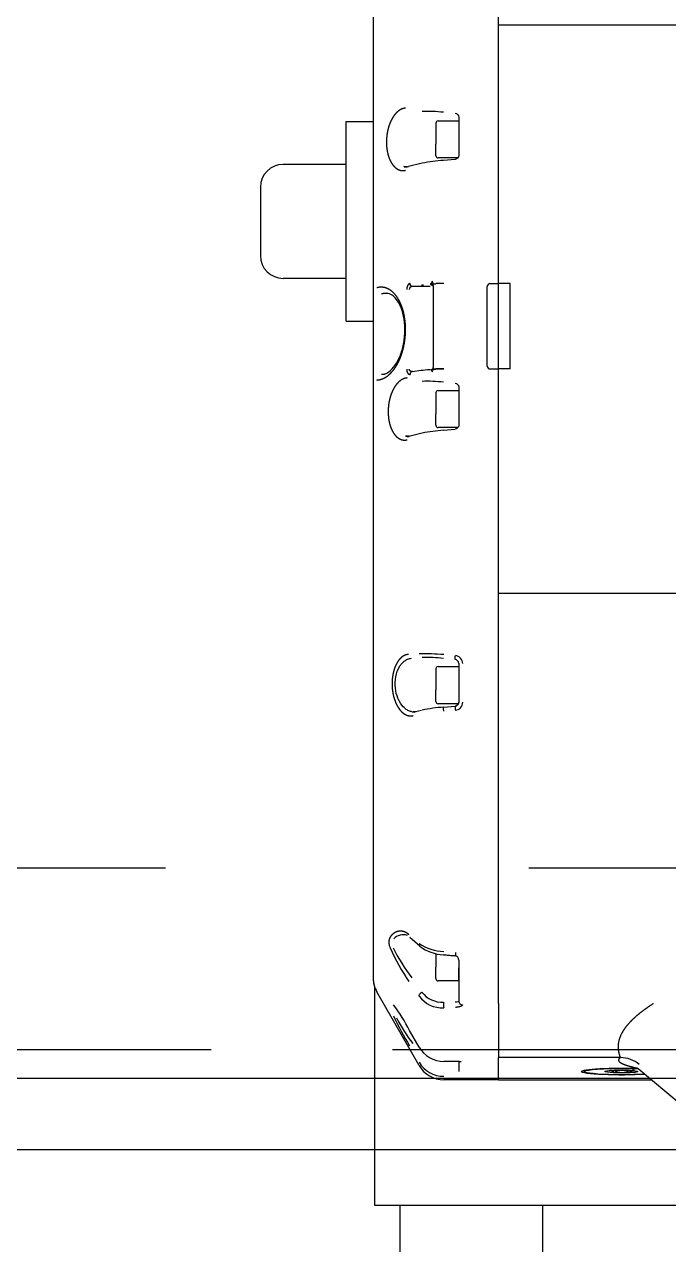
# Model space of a CAD drawing. Extents: x -1899985 to -450366, y 556196 to 2151267.
# Drawn here: x -668333 to -667978, y 577400 to 578072 of the extents above; entities that cross this region are included whole.
import ezdxf

# ---------------------------------------------------------------- set-up
doc = ezdxf.new("R2010")
doc.units = 0
doc.header["$LTSCALE"] = 1000
doc.header["$MEASUREMENT"] = 0
doc.linetypes.add('__DASH', pattern=[0.35, 0.25, -0.1])
doc.linetypes.add('DASH', pattern=[0.35, 0.25, -0.1])
for name, color, linetype in [('A-LIN-V', 9, 'Continuous'), ('EWHS5T6M-1', 7, 'Continuous'), ('EWHS5T6M-3', 7, 'Continuous'), ('FHSGH10105-主梁-06', 7, 'Continuous'), ('S-SB', 21, 'Continuous'), ('取电臂', 7, 'Continuous')]:
    doc.layers.add(name, color=color, linetype=linetype)
doc.layers.add('A-加建区域', color=47, linetype='Continuous', plot=False)

# ---------------------------------------------------------------- blocks, each defined once
blk = doc.blocks.new('w432424324')
at = {"layer": 'A-加建区域', "linetype": 'DASH'}
blk.add_lwpolyline([(-750464.66, 577507.45), (-768794.66, 577507.45)], dxfattribs=at)
blk = doc.blocks.new('吊车5')
at = {"layer": 'EWHS5T6M-1', "color": 3, "linetype": 'Continuous'}
for p, q in [((1559772.41, -79715.89), (1559772.41, -79836.34)), ((1559772.41, -79715.89), (1559772.41, -79836.34)), ((1559784.98, -79836.34), (1559898.12, -79836.34)), ((1559784.98, -79836.34), (1559786.55, -79836.34)), ((1559865.12, -79836.34), (1559898.12, -79836.34))]:
    blk.add_line(p, q, dxfattribs=at)
at = {"layer": 'EWHS5T6M-3', "color": 3, "linetype": 'Continuous'}
for p, q in [((1559840.76, -79186.07), (1559840.76, -79037.03)), ((1559771.62, -79064.07), (1559771.62, -79193.87)), ((1559771.62, -79064.07), (1559771.62, -79193.87)), ((1559840.76, -79328.52), (1559840.76, -79186.07)), ((1559957.83, -79186.07), (1559840.76, -79186.07)), ((1559840.76, -79328.52), (1559840.76, -79186.89)), ((1559771.62, -79193.87), (1559771.62, -79332.8)), ((1559771.62, -79193.87), (1559771.62, -79239.19)), ((1559807.45, -79238.82), (1559818.76, -79238.82)), ((1559818.76, -79236.8), (1559818.76, -79257.83)), ((1559756.69, -79239.19), (1559771.62, -79239.19)), ((1559756.69, -79349.19), (1559756.69, -79239.19)), ((1559756.69, -79239.19), (1559771.62, -79239.19)), ((1559756.69, -79262.77), (1559756.69, -79239.19)), ((1559806.18, -79243.59), (1559806.19, -79243.59)), ((1559806.19, -79240.08), (1559806.19, -79251.74)), ((1559806.19, -79258), (1559806.19, -79251.74)), ((1559806.19, -79254.48), (1559806.18, -79254.49)), ((1559756.69, -79262.77), (1559722.12, -79262.77)), ((1559756.69, -79262.77), (1559722.12, -79262.77)), ((1559798.65, -79262.18), (1559791.12, -79263.97)), ((1559818.23, -79259.25), (1559807.45, -79259.25)), ((1559810.36, -79260.56), (1559816.75, -79260)), ((1559709.55, -79275.34), (1559709.55, -79313.05)), ((1559709.55, -79275.34), (1559709.55, -79313.05)), ((1559756.69, -79325.62), (1559722.12, -79325.62)), ((1559756.69, -79325.62), (1559722.12, -79325.62)), ((1559756.69, -79349.19), (1559756.69, -79325.62)), ((1559771.62, -79332.8), (1559771.62, -79358.36)), ((1559803.05, -79330.03), (1559793.31, -79330.03)), ((1559804.62, -79329.62), (1559804.71, -79328.62)), ((1559804.62, -79329.62), (1559804.62, -79374.67)), ((1559804.71, -79328.62), (1559804.68, -79328.62)), ((1559810.55, -79328.52), (1559806.19, -79328.52)), ((1559834.48, -79373.92), (1559834.48, -79330.1)), ((1559836.05, -79328.52), (1559840.76, -79328.52)), ((1559840.76, -79331.06), (1559840.76, -79328.52)), ((1559840.76, -79331.06), (1559840.76, -79328.52)), ((1559847.05, -79328.52), (1559840.76, -79328.52)), ((1559840.76, -79336.11), (1559840.76, -79331.06)), ((1559840.76, -79336.11), (1559840.76, -79331.06)), ((1559847.05, -79375.49), (1559847.05, -79328.52)), ((1559840.76, -79371.18), (1559840.76, -79336.11)), ((1559840.76, -79371.18), (1559840.76, -79336.11)), ((1559756.69, -79349.19), (1559771.62, -79349.19)), ((1559756.69, -79349.19), (1559771.62, -79349.19)), ((1559771.62, -79349.19), (1559771.62, -79500.33)), ((1559771.62, -79358.36), (1559771.62, -79380.96)), ((1559840.76, -79375.49), (1559840.76, -79371.18)), ((1559840.76, -79375.49), (1559840.76, -79371.18)), ((1559792.89, -79376.98), (1559792.96, -79377.03)), ((1559793.08, -79377.01), (1559798.07, -79376.25)), ((1559804.71, -79375.58), (1559804.62, -79374.67)), ((1559804.68, -79375.59), (1559804.71, -79375.58)), ((1559810.55, -79375.49), (1559806.19, -79375.49)), ((1559836.05, -79375.49), (1559840.76, -79375.49)), ((1559840.76, -79498.12), (1559840.76, -79375.49)), ((1559840.76, -79499.16), (1559840.76, -79375.49)), ((1559847.05, -79375.49), (1559840.76, -79375.49)), ((1559771.62, -79380.96), (1559771.62, -79500.33)), ((1559818.76, -79385.52), (1559818.76, -79406.55)), ((1559806.18, -79392.17), (1559806.19, -79392.18)), ((1559806.19, -79388.66), (1559806.19, -79400.32)), ((1559807.45, -79387.4), (1559818.76, -79387.4)), ((1559806.19, -79403.06), (1559806.18, -79403.07)), ((1559806.19, -79406.58), (1559806.19, -79400.32)), ((1559798.65, -79410.9), (1559792.03, -79412.47)), ((1559818.34, -79407.83), (1559807.45, -79407.83)), ((1559810.36, -79409.28), (1559816.75, -79408.72)), ((1559771.62, -79500.33), (1559771.62, -79678.19)), ((1559771.62, -79500.33), (1559771.62, -79678.19)), ((1559840.76, -79697.06), (1559840.76, -79499.16)), ((1559957.83, -79499.16), (1559840.76, -79499.16)), ((1559840.76, -79697.06), (1559840.76, -79500.2)), ((1559806.19, -79540.78), (1559806.19, -79552.44)), ((1559807.45, -79539.53), (1559818.76, -79539.53)), ((1559818.76, -79537.81), (1559818.76, -79559.09)), ((1559806.18, -79544.29), (1559806.19, -79544.3)), ((1559806.19, -79558.7), (1559806.19, -79552.44)), ((1559806.19, -79555.19), (1559806.18, -79555.19)), ((1559818.59, -79559.96), (1559807.45, -79559.96)), ((1559810.36, -79561.88), (1559816.87, -79561.3)), ((1559795.03, -79564.35), (1559798.33, -79563.56)), ((1559771.62, -79678.19), (1559771.62, -79699.94)), ((1559771.62, -79678.19), (1559771.62, -79699.94)), ((1559797.35, -79693.67), (1559791.78, -79688.73)), ((1559771.62, -79699.94), (1559771.62, -79710.98)), ((1559771.62, -79699.94), (1559771.62, -79710.98)), ((1559806.19, -79697.57), (1559806.19, -79705.19)), ((1559810.36, -79698.42), (1559816.45, -79698.99)), ((1559815.57, -79698.92), (1559810.36, -79698.42)), ((1559816.48, -79699), (1559815.57, -79698.92)), ((1559817.1, -79699.06), (1559816.43, -79699)), ((1559818.76, -79701.26), (1559818.76, -79723.24)), ((1559818.76, -79701.29), (1559818.76, -79705.57)), ((1559840.76, -79725.16), (1559840.76, -79697.06)), ((1559840.76, -79725.16), (1559840.76, -79697.06)), ((1559806.19, -79707.93), (1559806.18, -79707.94)), ((1559806.19, -79711.45), (1559806.19, -79705.19)), ((1559818.76, -79712.7), (1559818.76, -79705.57)), ((1559772.41, -79715.89), (1559772.41, -79836.34)), ((1559772.41, -79715.89), (1559772.41, -79836.34)), ((1559818.76, -79712.7), (1559807.45, -79712.7)), ((1559796.91, -79759.31), (1559773.7, -79718.79)), ((1559818.76, -79718.85), (1559818.76, -79723.24)), ((1559818.76, -79723.24), (1559818.76, -79723.94)), ((1559840.76, -79725.16), (1559840.76, -79754.3)), ((1559840.76, -79725.16), (1559840.76, -79755.01)), ((1559796.94, -79749.17), (1559791.73, -79740.14)), ((1559907.81, -79755.01), (1559840.76, -79755.01)), ((1559840.76, -79767.34), (1559840.76, -79755.01)), ((1559840.76, -79767.16), (1559840.76, -79755.19)), ((1559907.81, -79755.01), (1559907.84, -79755.01)), ((1559816.93, -79757.14), (1559810.53, -79757.09)), ((1559818.76, -79757.2), (1559818.76, -79762.64)), ((1559887.91, -79762.68), (1559887.91, -79761.97)), ((1559904.1, -79763.38), (1559904.1, -79761.98)), ((1559913.16, -79763.35), (1559913.16, -79762.01)), ((1559949.1, -79787.55), (1559917.57, -79761.09)), ((1559840.76, -79767.22), (1559810.55, -79767.22)), ((1559925.01, -79767.34), (1559840.76, -79767.34)), ((1559772.41, -79836.34), (1559784.98, -79836.34)), ((1559772.41, -79836.34), (1559784.98, -79836.34)), ((1559784.98, -79836.34), (1559948.41, -79836.34)), ((1559784.98, -79836.34), (1559786.55, -79836.34)), ((1559865.12, -79836.34), (1559948.41, -79836.34))]:
    blk.add_line(p, q, dxfattribs=at)
for centre, radius, start, end in [((1559801.16, -79324.6), 91, 84.20105, 91.57972), ((1559807.45, -79240.08), 1.26, 90, 180), ((1559807.45, -79258), 1.26, 180, 270), ((1559722.12, -79275.34), 12.57, 90, 180), ((1559722.12, -79275.34), 12.57, 90, 180), ((1559789.94, -79260.1), 4.14, 253.46936, 275.53031), ((1559817.39, -79355.07), 94.76, 94.25385, 101.4015), ((1559722.12, -79313.05), 12.57, 180, 270), ((1559722.12, -79313.05), 12.57, 180, 270), ((1559793.37, -79331.91), 1.88, 91.77406, 174.57395), ((1559802.2, -79328.6), 2.48, 359.43936, 37.8711), ((1559836.05, -79330.1), 1.57, 90, 180), ((1559801.99, -79375.58), 2.68, 323.6578, 359.87958), ((1559836.05, -79373.92), 1.57, 180, 270), ((1559801.16, -79473.31), 91, 84.20105, 91.57972), ((1559807.45, -79388.66), 1.26, 90, 180), ((1559807.45, -79406.58), 1.26, 180, 270), ((1559790.85, -79408.62), 4.11, 253.4261, 275.47231), ((1559817.39, -79503.79), 94.76, 94.25385, 101.4015), ((1559798.53, -79677.98), 145.55, 85.26506, 90.62776), ((1559801.25, -79621.79), 87.26, 84.00964, 91.70571), ((1559628.13, -79517.16), 189.52, 354.42438, 355.05675), ((1559816.54, -79537.9), 4.43, 359.85834, 84.69577), ((1559807.45, -79540.78), 1.26, 90, 180), ((1559816.51, -79537.81), 2.25, 0.07378, 83.82513), ((1559807.45, -79558.7), 1.26, 180, 270), ((1559816.52, -79559.09), 2.24, 276.0525, 0.05241), ((1559893.32, -79555.97), 76.75, 183.99545, 185.70904), ((1559816.54, -79559.2), 4.42, 275.29196, 0.15393), ((1559794.25, -79560.38), 4.19, 252.97509, 273.81654), ((1559817.33, -79654.97), 93.34, 94.28115, 101.53915), ((1559788.27, -79694.31), 7.05, 71.1936, 138.43833), ((1559889.41, -79646.11), 118.74, 204.06132, 214.35472), ((1559871.38, -79649.81), 99.45, 206.75733, 217.96443), ((1559811.7, -79669.12), 27.39, 237.4046, 267.60189), ((1559811.85, -79673.94), 24.48, 233.57383, 266.51465), ((1559787.33, -79710.98), 15.71, 180, 209.81082), ((1559787.33, -79710.98), 15.71, 180, 198.19487), ((1559807.45, -79711.45), 1.26, 180, 270), ((1559809.67, -79711.7), 15.83, 216.49768, 273.19768), ((1559809.53, -79710.64), 13.8, 217.21054, 273.51305), ((1559704.44, -79784.84), 98.07, 27.11543, 36.96521), ((1559826.45, -79725.04), 16.09, 177.78839, 188.81365), ((1559820.75, -79723.88), 1.98, 181.83621, 271.72544), ((1559921.85, -79667.94), 153.08, 204.70892, 211.7891), ((1559878.09, -79684.31), 105.5, 207.4923, 216.65335), ((1559810.66, -79741.23), 15.85, 210.03235, 269.59359), ((1559907.81, -79771.51), 16.5, 50.83398, 89.90039), ((1559810.55, -79751.5), 15.71, 209.81082, 270), ((1559810.42, -79749.66), 15.61, 210.27284, 270.48242), ((1559908.66, -79771.38), 9.21, 60.69401, 119.68266)]:
    blk.add_arc(centre, radius, start, end, dxfattribs=at)
at = {"layer": 'EWHS5T6M-3', "color": 3, "linetype": 'Continuous', "extrusion": (0, 0, -1)}
for centre, major_axis, ratio, start_param, end_param in [((1559816.56, -79236.8), (2.2, 0), 0.996195, 4.799655, 6.283185), ((1559816.56, -79257.83), (-2.2, 0), 0.996195, 3.141593, 4.625123), ((1559810.55, -79329.89), (-14.14, 0), 0.087156, 0.523599, 0.664081), ((1559803.05, -79330.41), (1.57, 0), 0.996195, 4.712389, 6.283185), ((1559803.05, -79329.62), (1.57, 0), 0.786918, 4.994332, 6.283185), ((1559806.19, -79328.66), (1.57, 0), 0.087156, 3.482259, 4.712389), ((1559798.3, -79377.81), (0.23, -1.55), 0.86273, 3.141593, 3.314816), ((1559810.55, -79376.86), (-14.14, 0), 0.087156, 0.523599, 1.011737), ((1559803.05, -79374.67), (1.57, 0), 0.882114, 0, 1.288854), ((1559810.55, -79376.86), (-15.71, 0), 0.087156, 1.187697, 1.570796), ((1559806.19, -79375.62), (-1.57, 0), 0.087156, 0.340666, 1.570796), ((1559816.56, -79385.52), (2.2, 0), 0.996195, 4.799655, 6.283185), ((1559816.56, -79406.55), (-2.2, 0), 0.996195, 3.141593, 4.625123), ((1559816.52, -79559.09), (-2.25, 0.04), 0.998994, 3.125734, 4.59105), ((1559817.08, -79697.01), (0.19, 2.03), 0.00447, 1.617607, 3.576156), ((1559908.33, -79762.68), (20.43, 0), 0.087156, 0.894834, 3.627495), ((1559908.33, -79762.68), (22, 0), 0.087156, 3.141593, 5.13954), ((1559908.33, -79762.68), (-22, 0), 0.087156, 4.081811, 6.283185), ((1559908.33, -79762.68), (-20.43, 0), 0.087156, 0.485902, 2.024816), ((1559908.33, -79762.68), (9.07, 0), 0.087156, 3.103896, 4.151094), ((1559908.33, -79762.68), (-9.07, 0), 0.087156, 5.198291, 6.245489), ((1559908.33, -79762.68), (-9.07, 0), 0.087156, 1.009501, 2.056699), ((1559908.33, -79762.68), (9.07, 0), 0.087156, 5.198291, 6.245489), ((1559908.33, -79762.68), (9.07, 0), 0.087156, 0.485902, 1.009501), ((1559908.33, -79762.68), (-9.07, 0), 0.087156, 3.103896, 3.627495), ((1559908.33, -79762.68), (9.07, 0), 0.087156, 1.009501, 2.056699)]:
    blk.add_ellipse(centre, major_axis=major_axis, ratio=ratio, start_param=start_param, end_param=end_param, dxfattribs=at)
at = {"layer": 'EWHS5T6M-3', "color": 3, "linetype": 'Continuous'}
for points, degree, knots in [([(1559789.41, -79231.83), (1559788.4, -79231.89), (1559787.4, -79232.31), (1559786.4, -79232.72), (1559785.45, -79233.47), (1559784.51, -79234.22), (1559783.65, -79235.27), (1559782.79, -79236.32), (1559782.06, -79237.63), (1559781.32, -79238.94), (1559780.74, -79240.46), (1559780.17, -79241.98), (1559779.77, -79243.64), (1559779.37, -79245.3), (1559779.17, -79247.04), (1559778.96, -79248.78), (1559778.96, -79250.52), (1559778.96, -79252.26), (1559779.17, -79253.94), (1559779.37, -79255.61), (1559779.77, -79257.16), (1559780.17, -79258.7), (1559780.74, -79260.04), (1559781.32, -79261.38), (1559782.06, -79262.47), (1559782.79, -79263.56), (1559783.65, -79264.36), (1559784.5, -79265.15), (1559785.45, -79265.61), (1559786.4, -79266.07), (1559787.4, -79266.19), (1559788.4, -79266.3), (1559789.41, -79266.06)], 2, [0, 0, 0, 0.0625, 0.0625, 0.125, 0.125, 0.1875, 0.1875, 0.25, 0.25, 0.3125, 0.3125, 0.375, 0.375, 0.4375, 0.4375, 0.5, 0.5, 0.5625, 0.5625, 0.625, 0.625, 0.6875, 0.6875, 0.75, 0.75, 0.8125, 0.8125, 0.875, 0.875, 0.9375, 0.9375, 1, 1, 1]), ([(1559790.27, -79264.1), (1559790.2, -79264.11), (1559789.85, -79264.14), (1559789.25, -79264.13), (1559788.73, -79264.06), (1559788.5, -79264.02)], 3, [0.02891952, 0.02891952, 0.02891952, 0.02891952, 0.03559223, 0.06538625, 0.08931758, 0.08931758, 0.08931758, 0.08931758]), ([(1559790.39, -79264.18), (1559790.41, -79264.17), (1559790.43, -79264.16), (1559790.66, -79264.04), (1559790.89, -79263.98), (1559791.12, -79263.97)], 3, [0.727826, 0.727826, 0.727826, 0.727826, 0.75, 0.75, 1, 1, 1, 1]), ([(1559773.72, -79381.61), (1559775.24, -79381.55), (1559776.74, -79380.97), (1559778.24, -79380.38), (1559779.67, -79379.29), (1559781.1, -79378.2), (1559782.4, -79376.64), (1559783.69, -79375.08), (1559784.8, -79373.13), (1559785.91, -79371.18), (1559786.79, -79368.9), (1559787.66, -79366.64), (1559788.26, -79364.14), (1559788.87, -79361.65), (1559789.18, -79359.04), (1559789.49, -79356.44), (1559789.49, -79353.82), (1559789.49, -79351.2), (1559789.18, -79348.68), (1559788.87, -79346.17), (1559788.26, -79343.86), (1559787.66, -79341.55), (1559786.79, -79339.54), (1559785.91, -79337.54), (1559784.8, -79335.92), (1559783.7, -79334.3), (1559782.4, -79333.13), (1559781.1, -79331.97), (1559779.67, -79331.31), (1559778.25, -79330.64), (1559776.74, -79330.51), (1559775.24, -79330.38), (1559773.72, -79330.79)], 2, [0, 0, 0, 0.0625, 0.0625, 0.125, 0.125, 0.1875, 0.1875, 0.25, 0.25, 0.3125, 0.3125, 0.375, 0.375, 0.4375, 0.4375, 0.5, 0.5, 0.5625, 0.5625, 0.625, 0.625, 0.6875, 0.6875, 0.75, 0.75, 0.8125, 0.8125, 0.875, 0.875, 0.9375, 0.9375, 1, 1, 1]), ([(1559791.95, -79328.4), (1559791.59, -79328.45), (1559791.26, -79328.74), (1559790.92, -79329.03), (1559790.67, -79329.51), (1559790.41, -79329.98), (1559790.27, -79330.58), (1559790.14, -79331.18), (1559790.14, -79331.8)], 2, [0, 0, 0, 0.25, 0.25, 0.5, 0.5, 0.75, 0.75, 1, 1, 1]), ([(1559793.31, -79330.03), (1559792.95, -79330.01), (1559792.6, -79329.83), (1559792.1, -79329.22), (1559791.95, -79328.81), (1559791.95, -79328.4)], 3, [0, 0, 0, 0, 0.5, 0.5, 1, 1, 1, 1]), ([(1559803.49, -79328.43), (1559803.47, -79328.46), (1559803.43, -79328.52), (1559803.38, -79328.61), (1559803.32, -79328.68), (1559803.26, -79328.74), (1559803.19, -79328.79), (1559803.12, -79328.83), (1559803.07, -79328.84), (1559803.05, -79328.85)], 3, [0, 0, 0, 0, 0.129131, 0.262792, 0.401034, 0.543884, 0.691341, 0.843389, 1, 1, 1, 1]), ([(1559804.15, -79327.08), (1559804.15, -79327.11), (1559804.15, -79327.16), (1559804.13, -79327.25), (1559804.1, -79327.35), (1559804.06, -79327.45), (1559804.02, -79327.55), (1559803.97, -79327.65), (1559803.91, -79327.76), (1559803.82, -79327.9), (1559803.71, -79328.07), (1559803.59, -79328.26), (1559803.52, -79328.37), (1559803.49, -79328.43)], 3, [0, 0, 0, 0, 0.046213, 0.095895, 0.149811, 0.208554, 0.272571, 0.342192, 0.417658, 0.499136, 0.665682, 0.832684, 1, 1, 1, 1]), ([(1559776.28, -79334.01), (1559776.42, -79333.98), (1559776.68, -79333.92), (1559777.07, -79333.86), (1559777.45, -79333.81), (1559777.81, -79333.78), (1559778.17, -79333.76), (1559778.51, -79333.75), (1559778.83, -79333.76), (1559779.15, -79333.77), (1559779.43, -79333.8), (1559779.61, -79333.82), (1559779.68, -79333.83)], 3, [0, 0, 0, 0, 0.0181215, 0.0356849, 0.0526911, 0.0691411, 0.085036, 0.1003767, 0.1151641, 0.129399, 0.1430824, 0.15322, 0.15322, 0.15322, 0.15322]), ([(1559777.86, -79378.42), (1559779.59, -79377.64), (1559782.02, -79376.28), (1559786.1, -79369.8), (1559788.34, -79363.04), (1559789.34, -79355.42), (1559788.9, -79347.92), (1559787.1, -79341.3), (1559784.56, -79336.97), (1559782.01, -79334.49), (1559780.27, -79334.02), (1559779.12, -79333.78)], 3, [0, 0, 0, 0, 0.182956, 0.293819, 0.396585, 0.497863, 0.598718, 0.698185, 0.807965, 0.892562, 1, 1, 1, 1]), ([(1559778.2, -79378.34), (1559778.09, -79378.37), (1559777.73, -79378.45), (1559777.09, -79378.55), (1559776.56, -79378.59), (1559776.28, -79378.6)], 3, [0.91364602, 0.91364602, 0.91364602, 0.91364602, 0.92836282, 0.9630183, 1, 1, 1, 1]), ([(1559790.14, -79375.63), (1559790.14, -79376.26), (1559790.27, -79376.81), (1559790.41, -79377.36), (1559790.67, -79377.77), (1559790.92, -79378.17), (1559791.26, -79378.36), (1559791.59, -79378.55), (1559791.95, -79378.49)], 2, [0, 0, 0, 0.25, 0.25, 0.5, 0.5, 0.75, 0.75, 1, 1, 1]), ([(1559793.31, -79376.99), (1559793.25, -79377), (1559793.14, -79377), (1559792.97, -79376.99), (1559792.81, -79376.97), (1559792.67, -79376.94), (1559792.55, -79376.91), (1559792.43, -79376.86), (1559792.33, -79376.82), (1559792.24, -79376.77), (1559792.12, -79376.7), (1559791.97, -79376.59), (1559791.81, -79376.42), (1559791.68, -79376.23), (1559791.58, -79376.02), (1559791.52, -79375.8), (1559791.5, -79375.64), (1559791.5, -79375.57)], 3, [0, 0, 0, 0, 0.075871, 0.146671, 0.212405, 0.273077, 0.328693, 0.379262, 0.424794, 0.465303, 0.500811, 0.597627, 0.687782, 0.772055, 0.851394, 0.926938, 1, 1, 1, 1]), ([(1559793.31, -79376.99), (1559792.99, -79376.98), (1559792.61, -79377.11), (1559792.08, -79377.7), (1559791.95, -79378.12), (1559791.95, -79378.49)], 3, [0, 0, 0, 0, 0.503981, 0.503981, 1, 1, 1, 1]), ([(1559803.49, -79376), (1559803.5, -79376.03), (1559803.54, -79376.07), (1559803.6, -79376.16), (1559803.67, -79376.25), (1559803.75, -79376.34), (1559803.84, -79376.45), (1559803.94, -79376.57), (1559804.03, -79376.71), (1559804.09, -79376.86), (1559804.14, -79377.01), (1559804.15, -79377.12), (1559804.15, -79377.17)], 3, [0, 0, 0, 0, 0.096597, 0.194899, 0.294943, 0.396756, 0.500362, 0.61835, 0.725629, 0.823603, 0.914215, 1, 1, 1, 1]), ([(1559790.32, -79380.49), (1559789.31, -79380.55), (1559788.32, -79380.96), (1559787.32, -79381.38), (1559786.38, -79382.12), (1559785.44, -79382.87), (1559784.58, -79383.91), (1559783.73, -79384.96), (1559783, -79386.27), (1559782.27, -79387.57), (1559781.69, -79389.08), (1559781.12, -79390.59), (1559780.72, -79392.25), (1559780.32, -79393.9), (1559780.12, -79395.63), (1559779.92, -79397.36), (1559779.92, -79399.09), (1559779.92, -79400.83), (1559780.12, -79402.5), (1559780.32, -79404.16), (1559780.72, -79405.7), (1559781.12, -79407.23), (1559781.69, -79408.57), (1559782.27, -79409.91), (1559783, -79410.99), (1559783.73, -79412.08), (1559784.58, -79412.87), (1559785.43, -79413.65), (1559786.38, -79414.11), (1559787.32, -79414.57), (1559788.32, -79414.69), (1559789.31, -79414.8), (1559790.32, -79414.56)], 2, [0, 0, 0, 0.0625, 0.0625, 0.125, 0.125, 0.1875, 0.1875, 0.25, 0.25, 0.3125, 0.3125, 0.375, 0.375, 0.4375, 0.4375, 0.5, 0.5, 0.5625, 0.5625, 0.625, 0.625, 0.6875, 0.6875, 0.75, 0.75, 0.8125, 0.8125, 0.875, 0.875, 0.9375, 0.9375, 1, 1, 1]), ([(1559791.18, -79412.6), (1559791.12, -79412.61), (1559790.76, -79412.64), (1559790.17, -79412.63), (1559789.65, -79412.56), (1559789.42, -79412.52)], 3, [0.02892131, 0.02892131, 0.02892131, 0.02892131, 0.03559755, 0.06539483, 0.0893273, 0.0893273, 0.0893273, 0.0893273]), ([(1559791.05, -79532.82), (1559790.05, -79532.88), (1559789.1, -79533.29), (1559788.14, -79533.7), (1559787.26, -79534.44), (1559786.38, -79535.17), (1559785.62, -79536.21), (1559784.85, -79537.24), (1559784.22, -79538.54), (1559783.6, -79539.83), (1559783.14, -79541.32), (1559782.69, -79542.81), (1559782.42, -79544.45), (1559782.15, -79546.09), (1559782.08, -79547.8), (1559782.01, -79549.51), (1559782.14, -79551.23), (1559782.28, -79552.94), (1559782.6, -79554.59), (1559782.93, -79556.24), (1559783.44, -79557.76), (1559783.95, -79559.28), (1559784.62, -79560.6), (1559785.3, -79561.92), (1559786.1, -79563), (1559786.91, -79564.07), (1559787.82, -79564.86), (1559788.72, -79565.64), (1559789.69, -79566.09), (1559790.66, -79566.55), (1559791.66, -79566.66), (1559792.66, -79566.77), (1559793.64, -79566.54)], 2, [0, 0, 0, 0.0625, 0.0625, 0.125, 0.125, 0.1875, 0.1875, 0.25, 0.25, 0.3125, 0.3125, 0.375, 0.375, 0.4375, 0.4375, 0.5, 0.5, 0.5625, 0.5625, 0.625, 0.625, 0.6875, 0.6875, 0.75, 0.75, 0.8125, 0.8125, 0.875, 0.875, 0.9375, 0.9375, 1, 1, 1]), ([(1559792.76, -79564.35), (1559792.4, -79564.28), (1559791.41, -79564.02), (1559789.87, -79563.24), (1559787.55, -79561.27), (1559785.19, -79557.55), (1559783.58, -79551.37), (1559783.89, -79544.73), (1559785.49, -79540.33), (1559787.27, -79537.87), (1559788.73, -79536.46), (1559790.59, -79535.28), (1559792, -79535.07), (1559792.76, -79534.95)], 3, [0.089227, 0.089227, 0.089227, 0.089227, 0.1254863, 0.1918246, 0.2509131, 0.3864299, 0.5001424, 0.6195056, 0.7492603, 0.7950378, 0.8521868, 0.9205802, 1, 1, 1, 1]), ([(1559794.53, -79564.43), (1559794.48, -79564.44), (1559794.17, -79564.47), (1559793.86, -79564.47), (1559793.6, -79564.45)], 3, [0.02843259, 0.02843259, 0.02843259, 0.02843259, 0.03301271, 0.06025536, 0.06025536, 0.06025536, 0.06025536]), ([(1559794.6, -79564.52), (1559794.62, -79564.51), (1559794.64, -79564.49), (1559794.88, -79564.37), (1559795.11, -79564.31), (1559795.35, -79564.31)], 3, [0.7219654, 0.7219654, 0.7219654, 0.7219654, 0.75, 0.75, 1, 1, 1, 1]), ([(1559810.55, -79564.17), (1559810.52, -79563.86), (1559810.49, -79563.54), (1559810.44, -79562.97), (1559810.42, -79562.7), (1559810.39, -79562.27), (1559810.37, -79562.1), (1559810.36, -79561.9), (1559810.35, -79561.86), (1559810.36, -79561.88)], 3, [0, 0, 0, 0, 0.25, 0.25, 0.5, 0.5, 0.75, 0.75, 1, 1, 1, 1]), ([(1559781.4, -79688.01), (1559781.34, -79688.1), (1559781.23, -79688.26), (1559781.07, -79688.51), (1559780.92, -79688.76), (1559780.79, -79689.02), (1559780.68, -79689.28), (1559780.58, -79689.55), (1559780.49, -79689.82), (1559780.42, -79690.1), (1559780.37, -79690.37), (1559780.32, -79690.66), (1559780.29, -79691.03), (1559780.28, -79691.5), (1559780.31, -79692.07), (1559780.4, -79692.66), (1559780.54, -79693.27), (1559780.73, -79693.9), (1559780.9, -79694.32), (1559780.99, -79694.53)], 3, [0, 0, 0, 0, 0.048845, 0.096906, 0.144215, 0.190808, 0.236719, 0.281986, 0.326648, 0.370744, 0.414319, 0.457414, 0.500075, 0.58118, 0.662791, 0.745199, 0.82869, 0.913537, 1, 1, 1, 1]), ([(1559791.37, -79687.25), (1559790.77, -79686.73), (1559790.15, -79686.34), (1559789.52, -79685.95), (1559788.87, -79685.7), (1559788.23, -79685.45), (1559787.57, -79685.35), (1559786.92, -79685.25), (1559786.26, -79685.3), (1559785.61, -79685.35), (1559784.97, -79685.55), (1559784.33, -79685.75), (1559783.71, -79686.09), (1559783.1, -79686.44), (1559782.52, -79686.92), (1559781.94, -79687.4), (1559781.4, -79688.01)], 2, [0, 0, 0, 0.125, 0.125, 0.25, 0.25, 0.375, 0.375, 0.5, 0.5, 0.625, 0.625, 0.75, 0.75, 0.875, 0.875, 1, 1, 1]), ([(1559818.76, -79701.26), (1559818.76, -79700.7), (1559818.57, -79700.12), (1559817.9, -79699.22), (1559817.42, -79698.91), (1559816.9, -79698.85)], 3, [0, 0, 0, 0, 0.5, 0.5, 1, 1, 1, 1]), ([(1559796.94, -79721.11), (1559796.91, -79720.96), (1559796.93, -79720.78), (1559797.04, -79720.4), (1559797.15, -79720.2), (1559797.45, -79719.8), (1559797.63, -79719.61), (1559798.06, -79719.26), (1559798.29, -79719.11), (1559798.53, -79718.99)], 3, [0, 0, 0, 0, 0.25, 0.25, 0.5, 0.5, 0.75, 0.75, 1, 1, 1, 1]), ([(1559820.81, -79725.86), (1559820.8, -79725.89), (1559820.8, -79725.95), (1559820.78, -79726.04), (1559820.73, -79726.15), (1559820.65, -79726.27), (1559820.48, -79726.44), (1559820.19, -79726.64), (1559819.75, -79726.84), (1559819.22, -79727.02), (1559818.62, -79727.15), (1559818.02, -79727.24), (1559817.53, -79727.28), (1559817.22, -79727.3), (1559817.08, -79727.3)], 3, [0, 0, 0, 0, 0.040091, 0.085599, 0.136434, 0.192536, 0.253873, 0.39572, 0.505375, 0.612356, 0.753804, 0.848833, 0.930864, 1, 1, 1, 1]), ([(1559926.04, -79725.16), (1559923.3, -79726.93), (1559920.98, -79728.64), (1559918.53, -79730.44), (1559916.51, -79732.2), (1559914.4, -79734.04), (1559912.74, -79735.85), (1559911.01, -79737.73), (1559909.75, -79739.59), (1559907.16, -79743.47), (1559906.66, -79747.28), (1559906.16, -79751.12), (1559907.81, -79755.01)], 2, [0, 0, 0, 0.125, 0.125, 0.25, 0.25, 0.375, 0.375, 0.5, 0.5, 0.75, 0.75, 1, 1, 1]), ([(1559907.84, -79755.01), (1559905.55, -79756.52), (1559908.33, -79758.04), (1559909.01, -79758.41), (1559910, -79758.79), (1559910.97, -79759.16), (1559912.23, -79759.53), (1559914.27, -79760.14), (1559917.12, -79760.76)], 2, [0, 0, 0, 0.5, 0.5, 0.625, 0.625, 0.75, 0.75, 0.9651205, 0.9651205, 0.9651205]), ([(1559820.18, -79757.33), (1559820.18, -79757.33), (1559820.17, -79757.33), (1559820.06, -79757.31), (1559819.68, -79757.26), (1559818.93, -79757.2), (1559817.91, -79757.15), (1559817.24, -79757.14), (1559816.93, -79757.14)], 3, [0.4127267, 0.4127267, 0.4127267, 0.4127267, 0.4325468, 0.4958555, 0.5912118, 0.726311, 0.893279, 1, 1, 1, 1]), ([(1559904.1, -79763.38), (1559903.47, -79762.71), (1559902.93, -79762.35), (1559902.62, -79762.14), (1559902.32, -79762.02)], 2, [0, 0, 0, 0.25, 0.25, 0.3701268, 0.3701268, 0.3701268]), ([(1559915.28, -79761.79), (1559914.76, -79761.87), (1559914.19, -79762.3), (1559913.72, -79762.67), (1559913.16, -79763.35)], 2, [0, 0, 0, 0.5, 0.5, 1, 1, 1]), ([(1559917.59, -79761.11), (1559917.41, -79760.96), (1559917.19, -79760.77), (1559917.18, -79760.7), (1559917.19, -79760.69)], 3, [0, 0, 0, 0, 0.0924354, 0.1357639, 0.1357639, 0.1357639, 0.1357639])]:
    blk.add_open_spline(points, degree=degree, knots=knots, dxfattribs=at)
for points in [[(1559792.03, -79412.47), (1559791.79, -79412.48), (1559791.53, -79412.55), (1559791.3, -79412.68)], [(1559786.17, -79730.78), (1559785.85, -79730.27), (1559785.58, -79729.84), (1559785.34, -79729.45)], [(1559816.9, -79724.21), (1559817.94, -79724.2), (1559818.76, -79724.08), (1559818.76, -79723.94)]]:
    blk.add_open_spline(points, degree=3, dxfattribs=at)
at = {"layer": 'FHSGH10105-主梁-06', "color": 3, "linetype": 'Continuous'}
for p, q in [((1555503.32, -79766.34), (1563769.29, -79766.34)), ((1555299.54, -79805.62), (1563769.29, -79805.62))]:
    blk.add_line(p, q, dxfattribs=at)
at = {"layer": '取电臂', "color": 3, "linetype": 'Continuous'}
for p, q in [((1559786.55, -80015.48), (1559786.55, -79836.34)), ((1559786.55, -80015.48), (1559786.55, -79836.34)), ((1559865.12, -80015.48), (1559865.12, -79836.34)), ((1559865.12, -80015.48), (1559865.12, -79836.34))]:
    blk.add_line(p, q, dxfattribs=at)

msp = doc.modelspace()

# ---------------------------------------------------------------- linework, layer by layer
at = {"layer": 'A-加建区域', "linetype": '__DASH', "ltscale": 2}
msp.add_line((-592655, 577607.45), (-684013.93, 577607.45), dxfattribs=at)

# ---------------------------------------------------------------- block references
at = {"layer": 'A-LIN-V'}
msp.add_blockref('w432424324', (95534.66, 0), dxfattribs=at)
at = {"layer": 'S-SB'}
msp.add_blockref('吊车5', (-2227912.34, 657258.07), dxfattribs=at)

doc.saveas('drawing.dxf')
